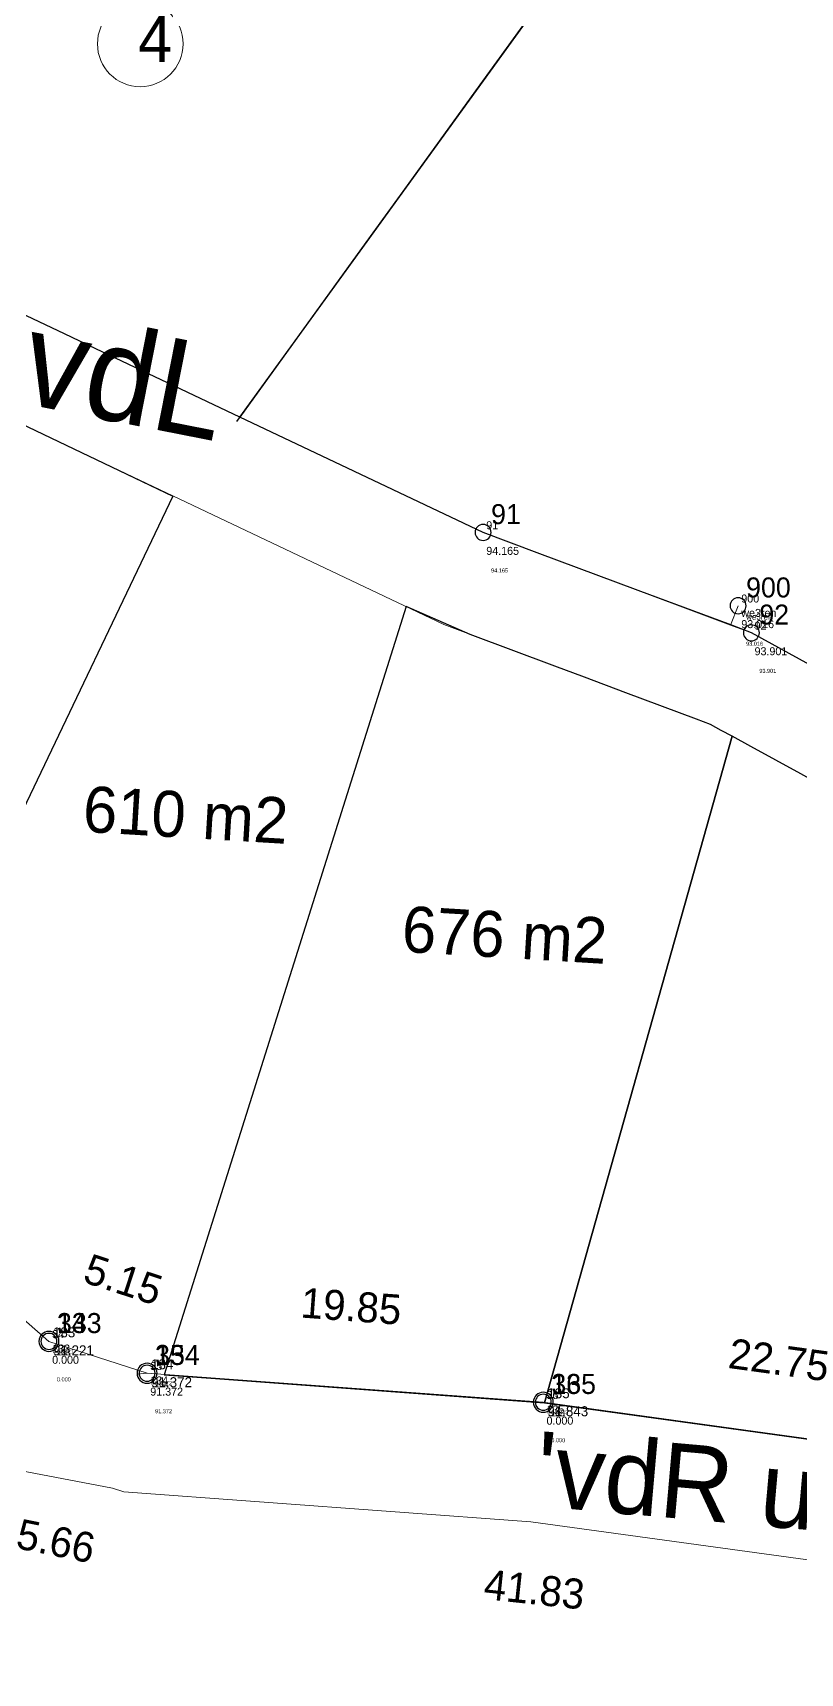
# Model space of a CAD drawing. Header units: millimetres. Extents: x 0 to 151572, y 0 to 180002.
# Drawn here: x 151361.2 to 151399.5, y 179687.8 to 179769.8 of the extents above; entities that cross this region are included whole.
import ezdxf

# ---------------------------------------------------------------- set-up
doc = ezdxf.new("R2010")
doc.units = ezdxf.units.MM
doc.layers.get('0').update_dxf_attribs({"linetype": 'CONTINUOUS'})
doc.layers.get('DEFPOINTS').update_dxf_attribs({"linetype": 'CONTINUOUS'})
for name, color, linetype in [('133', 7, 'CONTINUOUS'), ('134', 7, 'CONTINUOUS'), ('135', 7, 'CONTINUOUS'), ('DIM', 12, 'CONTINUOUS'), ('DIM6', 2, 'CONTINUOUS'), ('FRAME', 7, 'CONTINUOUS'), ('LINE', 3, 'CONTINUOUS'), ('Point_Codes', 7, 'CONTINUOUS'), ('Point_Elevations', 7, 'CONTINUOUS'), ('Point_Names', 7, 'CONTINUOUS'), ('TEXT', 6, 'CONTINUOUS'), ('we3reh', 7, 'CONTINUOUS')]:
    doc.layers.add(name, color=color, linetype=linetype)
doc.styles.add('F1', font='f1.shx', dxfattribs={"height": 0.5})
doc.styles.add('MONOTEXT', font='txt')
doc.dimstyles.new('250', dxfattribs={"dimtxt": 1.5, "dimasz": 0.18, "dimexe": 0.18, "dimexo": 0.0625, "dimgap": 0.09, "dimtad": 0, "dimzin": 0, "dimdsep": 46, "dimtxsty": 'Standard', "dimcen": 0.09, "dimse1": 1, "dimse2": 1, "dimsd1": 1, "dimsd2": 1, "dimclrt": 2, "dimazin": 0, "dimtfac": 1, "dimtofl": 0, "dimtmove": 0, "dimatfit": 3, "dimfxl": 1, "dimtolj": 1, "dimtzin": 0, "dimarcsym": 0})

# ---------------------------------------------------------------- blocks, each defined once
blk = doc.blocks.new('CIRCLE', base_point=(100, 100))
at = {"color": 0}
for start, end in [(90, 270), (270, 90)]:
    blk.add_arc((100, 100), 100, start, end, dxfattribs=at)
at = {"flags": 1}
for tag in ['FEATURE_CODE', 'NAME']:
    blk.add_attdef(tag, (0, 0), '', height=1, dxfattribs=at)
blk = doc.blocks.new('*D23')
at = {"layer": 'DEFPOINTS', "color": 0, "transparency": 16777216}
for p in [(151387.1957449191, 179705.0310208692), (151386.6911630007, 179701.368225), (151409.228313, 179698.263537)]:
    blk.add_point(p, dxfattribs=at)
at = {"layer": 'DIM6', "color": 2, "lineweight": 0, "transparency": 16777216, "insert": (151398.4643199188, 179703.4786768692), "char_height": 1.5, "attachment_point": 5, "rotation": 352.1563778280279}
blk.add_mtext('\\A1;22.75', dxfattribs=at)
blk = doc.blocks.new('*D22')
at = {"layer": 'DEFPOINTS', "color": 0, "transparency": 16777216}
for p in [(151367.191520793, 179706.8851372718), (151366.893638, 179702.818347), (151386.6911630007, 179701.368225)]:
    blk.add_point(p, dxfattribs=at)
at = {"layer": 'DIM6', "color": 2, "lineweight": 0, "transparency": 16777216, "insert": (151377.0902832934, 179706.1600762718), "char_height": 1.5, "attachment_point": 5, "rotation": 355.8107007997744}
blk.add_mtext('\\A1;19.85', dxfattribs=at)
blk = doc.blocks.new('*D21')
at = {"layer": 'DEFPOINTS', "color": 0, "transparency": 16777216}
for p in [(151363.2534560756, 179708.2936468853), (151361.9914430001, 179704.412278), (151366.893638, 179702.818347)]:
    blk.add_point(p, dxfattribs=at)
at = {"layer": 'DIM6', "color": 2, "lineweight": 0, "transparency": 16777216, "insert": (151365.7045535756, 179707.4966813854), "char_height": 1.5, "attachment_point": 5, "rotation": 341.9882525643281}
blk.add_mtext('\\A1;5.15', dxfattribs=at)
blk = doc.blocks.new('*D20')
at = {"layer": 'DEFPOINTS', "color": 0, "transparency": 16777216}
for p in [(151350.4955299842, 179720.6970725567), (151347.411237, 179717.173009), (151361.9914430001, 179704.412278)]:
    blk.add_point(p, dxfattribs=at)
at = {"layer": 'DIM6', "color": 2, "lineweight": 0, "transparency": 16777216, "insert": (151357.7856329842, 179714.3167070567), "char_height": 1.5, "attachment_point": 5, "rotation": 318.80728558000357}
blk.add_mtext('\\A1;19.38', dxfattribs=at)
blk = doc.blocks.new('*D15')
at = {"layer": 'DEFPOINTS', "color": 0, "transparency": 16777216}
for p in [(151360.1869782437, 179698.0181261013), (151365.7299971638, 179696.8875068268), (151365.1119626454, 179693.8575062725)]:
    blk.add_point(p, dxfattribs=at)
at = {"layer": 'DIM6', "color": 2, "lineweight": 0, "transparency": 16777216, "insert": (151362.3404531854, 179694.4228159098), "char_height": 1.5, "attachment_point": 5, "rotation": 348.4714235059251}
blk.add_mtext('\\A1;5.66', dxfattribs=at)
blk = doc.blocks.new('*D14')
at = {"layer": 'DEFPOINTS', "color": 0, "transparency": 16777216}
for p in [(151365.7299971637, 179696.8875068268), (151407.3235591487, 179692.4692685877), (151407.0395458805, 179689.795550504)]:
    blk.add_point(p, dxfattribs=at)
at = {"layer": 'DIM6', "color": 2, "lineweight": 0, "transparency": 16777216, "insert": (151386.242764888, 179692.0046696236), "char_height": 1.5, "attachment_point": 5, "rotation": 353.9365455647492}
blk.add_mtext('\\A1;41.83', dxfattribs=at)
blk = doc.blocks.new('A$C45845B06')
at = {"color": 30}
ref = blk.add_blockref('CIRCLE', (122.0928378298122, 67.54936282025301, 94.165102), dxfattribs=dict(at, xscale=0.003999999986262992, yscale=0.003999999986262992, zscale=0.003999999986262992))
ref.add_attrib('NAME', '91', (122.2528378298157, 67.7093628202565, 94.165102), dxfattribs={"height": 0.4000000000000002})
ref.add_attrib('ELEVATION', '94.165', (122.2528378298157, 66.42936282025767, 94.165102), dxfattribs={"height": 0.4000000000000002})
ref = blk.add_blockref('CIRCLE', (135.4969638297916, 62.53004782024072, 93.90066999999999), dxfattribs=dict(at, xscale=0.003999999986262992, yscale=0.003999999986262992, zscale=0.003999999986262992))
ref.add_attrib('NAME', '92', (135.6569638297951, 62.69004782024422, 93.90066999999999), dxfattribs={"height": 0.4000000000000002})
ref.add_attrib('ELEVATION', '93.901', (135.6569638297951, 61.41004782024538, 93.90066999999999), dxfattribs={"height": 0.4000000000000002})
at = {"layer": '133', "color": 30}
ref = blk.add_blockref('CIRCLE', (100.4030018298072, 27.11339782024152), dxfattribs=dict(at, xscale=0.003999999986262992, yscale=0.003999999986262992, zscale=0.003999999986262992))
ref.add_attrib('NAME', '34', (100.5630018298107, 27.27339782024501), dxfattribs={"layer": '0', "height": 0.4000000000000002})
ref.add_attrib('FEATURE_CODE', '133', (100.5630018298107, 26.55339782024384), dxfattribs={"layer": '0', "height": 0.4000000000000002})
ref.add_attrib('ELEVATION', '0.000', (100.5630018298107, 25.99339782024617), dxfattribs={"layer": '0', "height": 0.4000000000000002})
at = {"layer": '134', "color": 30}
ref = blk.add_blockref('CIRCLE', (105.3052018298185, 25.51939782025875, 91.372), dxfattribs=dict(at, xscale=0.003999999986262992, yscale=0.003999999986262992, zscale=0.003999999986262992))
ref.add_attrib('NAME', '35', (105.465201829822, 25.67939782026224, 91.372), dxfattribs={"layer": '0', "height": 0.4000000000000002})
ref.add_attrib('FEATURE_CODE', '134', (105.465201829822, 24.95939782026107, 91.372), dxfattribs={"layer": '0', "height": 0.4000000000000002})
ref.add_attrib('ELEVATION', '91.372', (105.465201829822, 24.3993978202634, 91.372), dxfattribs={"layer": '0', "height": 0.4000000000000002})
at = {"layer": '135', "color": 30}
ref = blk.add_blockref('CIRCLE', (125.1028018298093, 24.06929782024235), dxfattribs=dict(at, xscale=0.003999999986262992, yscale=0.003999999986262992, zscale=0.003999999986262992))
ref.add_attrib('NAME', '36', (125.2628018298128, 24.22929782024585), dxfattribs={"layer": '0', "height": 0.4000000000000002})
ref.add_attrib('FEATURE_CODE', '135', (125.2628018298128, 23.50929782024468), dxfattribs={"layer": '0', "height": 0.4000000000000002})
ref.add_attrib('ELEVATION', '0.000', (125.2628018298128, 22.94929782024701), dxfattribs={"layer": '0', "height": 0.4000000000000002})
at = {"layer": 'we3reh', "color": 30}
ref = blk.add_blockref('CIRCLE', (134.834807829815, 63.88584382025874, 93.016042), dxfattribs=dict(at, xscale=0.003999999986262992, yscale=0.003999999986262992, zscale=0.003999999986262992))
ref.add_attrib('NAME', '900', (134.9948078298185, 64.04584382026223, 93.016042), dxfattribs={"layer": '0', "height": 0.4000000000000002})
ref.add_attrib('FEATURE_CODE', 'we3reh', (134.9948078298185, 63.32584382026107, 93.016042), dxfattribs={"layer": '0', "height": 0.4000000000000002})
ref.add_attrib('ELEVATION', '93.016', (134.9948078298185, 62.7658438202634, 93.016042), dxfattribs={"layer": '0', "height": 0.4000000000000002})
at = {"layer": 'Point_Codes', "color": 6, "char_height": 0.3, "attachment_point": 1, "style": 'MONOTEXT'}
for s, insert in [('we3reh', (135.2348078298091, 63.48584382023546, 93.016042)), ('133', (100.8030018298014, 26.71339782024734)), ('134', (105.7052018298127, 25.11939782023546, 91.372)), ('135', (125.5028018298035, 23.66929782024818))]:
    blk.add_mtext(s, dxfattribs=dict(at, insert=insert))
at = {"layer": 'Point_Elevations', "color": 4, "char_height": 0.2, "attachment_point": 1, "style": 'MONOTEXT'}
for s, insert in [('94.165', (122.4928378298064, 65.74936282026465, 94.165102)), ('93.016', (135.2348078298091, 62.08584382024128, 93.016042)), ('93.901', (135.8969638297858, 60.73004782025237, 93.90066999999999)), ('0.000', (100.8030018298014, 25.31339782025316)), ('91.372', (105.7052018298127, 23.71939782024128, 91.372)), ('0.000', (125.5028018298035, 22.269297820254))]:
    blk.add_mtext(s, dxfattribs=dict(at, insert=insert))
at = {"layer": 'Point_Names', "color": 1, "char_height": 1, "width": 1, "attachment_point": 7, "style": 'MONOTEXT'}
for s, insert in [('91', (122.4928378298064, 67.94936282024719, 94.165102)), ('900', (135.2348078298091, 64.28584382025292, 93.016042)), ('92', (135.8969638297858, 62.9300478202349, 93.90066999999999)), ('34', (100.8030018298014, 27.5133978202357)), ('35', (105.7052018298127, 25.91939782025293, 91.372)), ('36', (125.5028018298035, 24.46929782023653))]:
    blk.add_mtext(s, dxfattribs=dict(at, insert=insert))

msp = doc.modelspace()

# ---------------------------------------------------------------- hatches: boundary and pattern name
at = {"layer": 'DIM6'}
h = msp.add_hatch(dxfattribs=at)
h.set_pattern_fill('JIS_RC_10', color=256, scale=20)
h.set_pattern_definition([(45, (0, 0), (-141.4213562373095, 141.4213562373095), []), (45, (14.5, 0), (-141.4213562373095, 141.4213562373095), []), (45, (29, 0), (-141.4213562373095, 141.4213562373095), [])])
h.paths.add_polyline_path([(151409.8163952731, 179769.3988305733, -0.2570822932544196), (151409.5837921621, 179769.8213218794, -0.5909298214089612), (151410.3511190098, 179770.2438575069), (151413.5989646138, 179775.3764462129), (151411.0638715731, 179776.9806017366), (151396.3967735844, 179785.0135014472), (151393.2746978709, 179780.694432788), (151388.4817057777, 179774.0638242336), (151383.3206260959, 179766.9240045922), (151379.6815908834, 179761.8897759642), (151378.0518941977, 179759.6352592499), (151374.4213994486, 179754.6128454691), (151371.5322410672, 179750.6159938354), (151376.2789603494, 179748.3624913993), (151383.3198899214, 179745.0198138572, -0.2895996676509223), (151383.681236, 179745.2482649986, -0.5235039346873355), (151384.0558340769, 179744.7079928371), (151386.384616212, 179743.8359560401), (151391.4278208211, 179741.947475393), (151396.0523074153, 179740.2304585272), (151396.2783004047, 179740.8119157875, -1), (151396.5681133996, 179741.5575755113), (151403.3794934479, 179759.0825721638, -0.8299456602142911), (151403.524382, 179759.8554089986, -0.1420028715105116), (151403.7382911963, 179759.7934073057), (151408.0316151737, 179766.57832308, -0.2571070772818564), (151407.7989727742, 179767.0008392494, -0.5909577793382046), (151408.5663346435, 179767.4233527177)])
h.paths.add_polyline_path([(151410.1737557098, 179766.2232057114), (151408.7608190289, 179766.8092719323, -0.4651962865652636), (151408.0316588207, 179766.5782954644), (151403.7382932675, 179759.7934059948, -0.9076017662547459), (151403.3794937957, 179759.0825720287), (151396.5681300946, 179741.557569022, -0.9999518688468937), (151396.2783177957, 179740.8119090288), (151396.0523254543, 179740.2304518295), (151396.7125307148, 179739.9738528352, -0.3093658342855695), (151397.085362, 179740.2289499986, -0.5702215061305455), (151397.4359825859, 179739.6364267452), (151416.5858014141, 179729.1213982548, -0.2737056473825429), (151416.936422, 179729.3288749986, -0.5002223841041659), (151417.3203422061, 179728.8166017875), (151447.7078617939, 179719.9301082125, -0.3331356878693267), (151448.091782, 179720.2178349986, -0.5002223841205174), (151448.4757022061, 179719.7055617875), (151448.8352514827, 179719.6004155834), (151469.8186608819, 179733.4873684833, -0.599970871320074), (151470.2387018838, 179734.2633044962), (151470.2791980631, 179740.7910384039, -0.412397725640603), (151469.7822998592, 179741.2910287827, -0.09846490607711095), (151469.8203400102, 179741.4823220075)])
h.paths.add_polyline_path([(151418.2732704661, 179754.1290439905, -1), (151413.9975503043, 179754.1290439905, -1)], flags=16)
h.paths.add_polyline_path([(151403.584382, 179759.515409), (151404.6510486667, 179759.515409), (151404.6510486667, 179760.115409), (151403.584382, 179760.115409)], flags=25)
h.paths.add_polyline_path([(151396.483206, 179741.244746), (151397.6165393333, 179741.244746), (151397.6165393333, 179741.844746), (151396.483206, 179741.844746)], flags=25)
h.paths.add_polyline_path([(151383.741236, 179743.628265), (151385.8079026667, 179743.628265), (151385.8079026667, 179744.228265), (151383.741236, 179744.228265)], flags=25)
h.paths.add_polyline_path([(151383.741236, 179744.908265), (151384.4745693333, 179744.908265), (151384.4745693333, 179745.508265), (151383.741236, 179745.508265)], flags=25)
h.paths.add_polyline_path([(151403.674382, 179759.605409), (151406.3410486667, 179759.605409), (151406.3410486667, 179761.105409), (151403.674382, 179761.105409)], flags=25)
h.paths.add_polyline_path([(151396.573206, 179741.334746), (151399.4065393333, 179741.334746), (151399.4065393333, 179742.834746), (151396.573206, 179742.834746)], flags=25)
h.paths.add_polyline_path([(151383.831236, 179744.998265), (151385.6645693333, 179744.998265), (151385.6645693333, 179746.498265), (151383.831236, 179746.498265)], flags=25)
h.paths.add_polyline_path([(151403.584382, 179758.235409), (151405.784382, 179758.235409), (151405.784382, 179758.835409), (151403.584382, 179758.835409)], flags=24)
h.paths.add_polyline_path([(151403.584382, 179758.795409), (151406.0510486667, 179758.795409), (151406.0510486667, 179759.395409), (151403.584382, 179759.395409)], flags=24)
h.paths.add_polyline_path([(151396.483206, 179739.964746), (151398.483206, 179739.964746), (151398.483206, 179740.564746), (151396.483206, 179740.564746)], flags=25)
h.paths.add_polyline_path([(151396.483206, 179740.524746), (151398.9498726667, 179740.524746), (151398.9498726667, 179741.124746), (151396.483206, 179741.124746)], flags=24)
h.paths.add_polyline_path([(151448.151782, 179719.877835), (151449.0184486667, 179719.877835), (151449.0184486667, 179720.477835), (151448.151782, 179720.477835)], flags=25)
h.paths.add_polyline_path([(151416.996422, 179728.988875), (151417.8630886667, 179728.988875), (151417.8630886667, 179729.588875), (151416.996422, 179729.588875)], flags=25)
h.paths.add_polyline_path([(151397.145362, 179738.60895), (151399.145362, 179738.60895), (151399.145362, 179739.20895), (151397.145362, 179739.20895)], flags=25)
h.paths.add_polyline_path([(151397.145362, 179739.88895), (151398.0120286666, 179739.88895), (151398.0120286666, 179740.48895), (151397.145362, 179740.48895)], flags=25)
h.paths.add_polyline_path([(151403.874382, 179757.405409), (151404.974382, 179757.405409), (151404.974382, 179757.705409), (151403.874382, 179757.705409)], flags=24)
h.paths.add_polyline_path([(151403.849382, 179758.680409), (151405.699382, 179758.680409), (151405.699382, 179759.130409), (151403.849382, 179759.130409)], flags=24)
h.paths.add_polyline_path([(151396.748206, 179740.409746), (151398.598206, 179740.409746), (151398.598206, 179740.859746), (151396.748206, 179740.859746)], flags=24)
h.paths.add_polyline_path([(151448.241782, 179719.967835), (151450.4084486667, 179719.967835), (151450.4084486667, 179721.467835), (151448.241782, 179721.467835)], flags=25)
h.paths.add_polyline_path([(151417.086422, 179729.078875), (151419.2530886667, 179729.078875), (151419.2530886667, 179730.578875), (151417.086422, 179730.578875)], flags=25)
h.paths.add_polyline_path([(151397.235362, 179739.97895), (151399.4020286666, 179739.97895), (151399.4020286666, 179741.47895), (151397.235362, 179741.47895)], flags=25)
h.paths.add_polyline_path([(151417.3546601601, 179746.4298906852), (151433.7970794211, 179745.4469390444), (151434.0028134855, 179748.888375634), (151417.5603942244, 179749.8713272747)], flags=24)
h.paths.add_polyline_path([(151435.9181498919, 179738.9942034949), (151445.6345232253, 179738.9942034949), (151445.6345232253, 179743.753243495), (151435.9181498919, 179743.753243495)], flags=24)
h.paths.add_polyline_path([(151415.4528875576, 179752.6515495375), (151418.1343391705, 179752.6515495375), (151418.1343391705, 179756.0991301826), (151415.4528875576, 179756.0991301826)], flags=8)

# ---------------------------------------------------------------- linework, layer by layer
at = {"layer": 'DIM', "color": 7, "lineweight": 0}
msp.add_line((151347.411237, 179717.173009, 91.23157900000001), (151361.9914430001, 179704.412278), dxfattribs=at)
at = {"layer": 'DIM', "color": 7, "lineweight": 0, "flags": 128}
for points in [[(151414.8560950001, 179833.3030140001), (151437.644572, 179788.493943), (151470.563198, 179786.587748), (151470.235619, 179733.763314), (151436.207955, 179711.243591), (151444.0828950001, 179679.2989), (151409.228313, 179698.263537), (151386.6911630007, 179701.368225), (151366.893638, 179702.818347), (151361.9914430001, 179704.412278), (151361.9914430001, 179704.412278), (151361.9914430001, 179704.412278)], [(151366.893638, 179702.818347), (151366.396082637, 179702.7689642014)]]:
    msp.add_lwpolyline(points, dxfattribs=at)
at = {"layer": 'DIM6'}
msp.add_line((151396.6919858137, 179785.4218970162, 28.52077384709015), (151371.369921096, 179750.391440953, 93.91880428717914), dxfattribs=at)
at = {"layer": 'DIM6', "color": 7, "lineweight": 0}
for p, q in [((151356.355796, 179757.821003, 93.667563), (151383.681236, 179744.848265, 94.165102)), ((151356.3557959998, 179757.8210030001, 94.93503221542571), (151383.681236, 179744.848265, 94.93503221542571)), ((151366.1787571656, 179747.6226973477, 97.687), (151359.6397325665, 179750.7514595523, 97.687)), ((151383.681236, 179744.848265, 94.165102), (151396.0473299281, 179740.2176519526, 97.687)), ((151383.681236, 179744.848265, 94.93503221542571), (151396.0473299281, 179740.2176519526, 94.93503221542571)), ((151396.0473299281, 179740.2176519526, 97.687), (151396.423206, 179741.184746, 93.016042)), ((151397.085362, 179739.82895, 93.90066999999999), (151396.0473299281, 179740.2176519526, 97.687)), ((151396.0473299281, 179740.2176519526), (151397.085362, 179739.82895)), ((151416.936422, 179728.928875, 94.059788), (151397.085362, 179739.82895, 93.90066999999999)), ((151397.085362, 179739.82895), (151416.9364240001, 179728.928827))]:
    msp.add_line(p, q, dxfattribs=at)
at = {"layer": 'DIM6', "color": 7, "lineweight": 0, "elevation": 94.25299100000001, "flags": 128}
msp.add_lwpolyline([(151371.2092697809, 179818.256454138), (151361.68658, 179806.423474), (151349.214305, 179796.578179), (151341.348403, 179790.174969), (151329.969031, 179779.288989), (151324.338964, 179775.387893), (151331.267882, 179771.461975), (151356.355796, 179757.821003), (151383.681236, 179744.848265), (151397.085362, 179739.82895), (151416.936422, 179728.928875), (151448.8352514828, 179719.6004155834)], dxfattribs=at)
at = {"layer": 'DIM6', "color": 0, "flags": 128}
msp.add_lwpolyline([(151448.8352017941, 179719.6003826991), (151448.091782, 179719.817835), (151416.9362392568, 179728.9289284413), (151397.085093425, 179739.8290505707), (151396.0523254543, 179740.2304518295), (151391.4278208211, 179741.947475393), (151386.384616212, 179743.8359560401), (151383.681236, 179744.848265), (151376.2789603494, 179748.3624913993), (151371.5322410672, 179750.6159938354), (151374.4213994486, 179754.6128454691), (151378.0518941977, 179759.6352592499), (151379.6815908834, 179761.8897759642), (151383.3206260959, 179766.9240045922), (151388.4817057777, 179774.0638242336), (151393.2746978709, 179780.694432788), (151396.3967735844, 179785.0135014472), (151411.0638715731, 179776.9806017366), (151415.2890239018, 179774.3070109304), (151410.1737557098, 179766.2232057114), (151470.2822984483, 179741.2907056705), (151470.2355996928, 179733.763250473)], close=True, dxfattribs=at)
at = {"layer": 'DIM6', "color": 0, "elevation": 93.49958861353272, "flags": 128}
msp.add_lwpolyline([(151391.6696950633, 179778.4740774986), (151384.0309534548, 179767.9066689846), (151375.332228312, 179755.8728829438), (151371.5322410672, 179750.6159938354), (151364.3381355876, 179754.0313915575), (151362.7622971739, 179754.7795200001), (151361.4946694137, 179755.3813256001), (151359.8877549646, 179756.1442073739), (151358.3598094724, 179756.8695986777), (151357.4608141611, 179757.2963962201), (151356.3557960003, 179757.8210029999), (151355.3709154869, 179758.3565089613), (151353.553440359, 179759.3447189548), (151351.7711813069, 179760.3137810229), (151349.801132197, 179761.3849495844), (151348.2086881576, 179762.2508041371), (151343.0222031835, 179765.0708351809), (151335.7807688988, 179769.0081973035), (151331.2678819499, 179771.4619750284)], dxfattribs=at)
at = {"layer": 'DIM6', "color": 1, "elevation": 92.57090487721783, "flags": 128}
msp.add_lwpolyline([(151352.7309496852, 179712.5171153202), (151350.4935863344, 179714.4753083842), (151349.6473318288, 179715.2159581462), (151347.411237, 179717.173009), (151344.9317009706, 179718.7016233714), (151341.5428051809, 179720.7908943273), (151336.9207227996, 179723.6404308944), (151340.504726436, 179729.7025703568), (151346.2973471369, 179739.5004039793), (151349.8994406413, 179745.5931061723), (151352.4872230174, 179749.9701683834), (151359.7855074035, 179750.6817098834), (151368.188759125, 179746.6684499945), (151360.33, 179730.23), (151354.8841711145, 179717.8056135065), (151352.7309592875, 179712.5171389043)], close=True, dxfattribs=at)
at = {"layer": 'DIM6', "color": 7, "lineweight": 0, "flags": 128}
msp.add_lwpolyline([(151415.0087062617, 179724.2831983046), (151394.9946813965, 179735.272756146), (151394.2941168237, 179735.5350579787), (151381.7288270784, 179740.2403099879), (151365.5475320675, 179747.9223711249)], dxfattribs=at)
at = {"layer": 'DIM6', "color": 6, "elevation": 92.57090487721783, "flags": 128}
msp.add_lwpolyline([(151396.1249196445, 179734.6581956387), (151395.5843554293, 179734.9550155812), (151395.04803313, 179735.249506318), (151394.3472706157, 179735.511916839), (151390.8094062385, 179736.8367206283), (151388.7526454224, 179737.606904059), (151387.2734668034, 179738.1608035957), (151383.0440342674, 179739.7445749484), (151379.8306975819, 179741.1435395439), (151379.8306975819, 179741.1435395439), (151379.8306975819, 179741.1435395439), (151367.7433524165, 179702.7368109967), (151367.7433524165, 179702.7368109967), (151367.7433524165, 179702.7368109967), (151370.3166268298, 179702.5483733939), (151377.2718474747, 179702.0388844458), (151386.7440082765, 179701.3451064583)], close=True, dxfattribs=at)
at = {"layer": 'DIM6', "color": 5, "elevation": 92.57090487721783, "flags": 128}
msp.add_lwpolyline([(151386.744662306, 179701.3450362628), (151393.1586028705, 179700.4614350084), (151396.9056428028, 179699.9452730178), (151406.2230346439, 179698.6616852035), (151409.2814683467, 179698.2404034403), (151409.9254554422, 179700.2128755926), (151410.8002692186, 179702.8947624942), (151415.2028521145, 179716.3864679161), (151417.363869262, 179722.9960403809), (151416.7693684751, 179723.3224765089), (151416.0037488333, 179723.7428727757), (151414.8159977563, 179724.3950583931), (151413.6849895302, 179725.016086917), (151412.2900223463, 179725.7820534159), (151410.8417462159, 179726.5772914758), (151409.6715790959, 179727.2198218682), (151407.8104010044, 179728.2417814404), (151405.8259283034, 179729.3314412005), (151403.8799122115, 179730.3999847116), (151401.7759525864, 179731.5552538867), (151399.5502265075, 179732.7773841502), (151397.0628788522, 179734.1431689493), (151396.1249196445, 179734.6581956387)], close=True, dxfattribs=at)
at = {"layer": 'DIM6', "color": 7, "lineweight": 0}
msp.add_circle((151366.5528108464, 179769.2679613553), 2.13786008085547, dxfattribs=at)
at = {"layer": 'LINE', "color": 7, "lineweight": 0, "flags": 128}
msp.add_lwpolyline([(151407.9679188745, 179692.118667674), (151407.3235591487, 179692.4692685877), (151386.0619580164, 179695.3982386614), (151365.7299971637, 179696.8875068268), (151365.1668810558, 179697.0706019956), (151360.1869782437, 179698.0181261013)], dxfattribs=at)

# ---------------------------------------------------------------- block references
at = {"color": 7, "lineweight": 0}
msp.add_blockref('A$C45845B06', (151261.5883981702, 179677.2989021798), dxfattribs=at)
at = {"color": 7}
ref = msp.add_blockref('CIRCLE', (151361.991443, 179704.412278, 91.221017), dxfattribs=dict(at, xscale=0.005, yscale=0.005, zscale=0.005))
ref.add_attrib('NAME', '133', (151362.191443, 179704.612278, 91.221017), dxfattribs={"height": 0.5})
ref.add_attrib('ELEVATION', '91.221', (151362.191443, 179703.712278, 91.221017), dxfattribs={"height": 0.5})
ref = msp.add_blockref('CIRCLE', (151366.893638, 179702.818347, 91.372169), dxfattribs=dict(at, xscale=0.005, yscale=0.005, zscale=0.005))
ref.add_attrib('NAME', '134', (151367.093638, 179703.018347, 91.372169), dxfattribs={"height": 0.5})
ref.add_attrib('ELEVATION', '91.372', (151367.093638, 179702.118347, 91.372169), dxfattribs={"height": 0.5})
ref = msp.add_blockref('CIRCLE', (151386.691163, 179701.368225, 91.842899), dxfattribs=dict(at, xscale=0.005, yscale=0.005, zscale=0.005))
ref.add_attrib('NAME', '135', (151386.891163, 179701.568225, 91.842899), dxfattribs={"height": 0.5})
ref.add_attrib('ELEVATION', '91.843', (151386.891163, 179700.668225, 91.842899), dxfattribs={"height": 0.5})

# ---------------------------------------------------------------- texts
at = {"layer": 'FRAME', "color": 7, "style": 'F1'}
for s, height, rotation, p in [('uf] hg;vdL', 4.687499999999999, 348.8500073865336, (151343.3190028378, 179754.7212648259)), ("'vdR uvQ 6 ljv", 3.749999999999999, 354.9673258211244, (151386.1684160388, 179696.1951543024, 100.921135))]:
    msp.add_text(s, height=height, rotation=rotation, dxfattribs=at).set_placement(p)
at = {"layer": 'Point_Elevations', "color": 7, "char_height": 0.2, "width": 1.4, "attachment_point": 1, "style": 'MONOTEXT'}
for s, insert in [('91.221', (151362.391443, 179704.012278, 91.221017)), ('91.372', (151367.293638, 179702.418347, 91.372169)), ('91.843', (151387.091163, 179700.968225, 91.842899))]:
    msp.add_mtext(s, dxfattribs=dict(at, insert=insert))
at = {"layer": 'Point_Names', "color": 7, "char_height": 1, "width": 3, "attachment_point": 7, "style": 'MONOTEXT'}
for s, insert in [('133', (151362.391443, 179704.812278, 91.221017)), ('134', (151367.293638, 179703.218347, 91.372169)), ('135', (151387.091163, 179701.768225, 91.842899))]:
    msp.add_mtext(s, dxfattribs=dict(at, insert=insert))
at = {"layer": 'TEXT', "color": 7}
msp.add_text('4', height=2.298387096774194, dxfattribs=at).set_placement((151366.4448847929, 179768.3650636764))
for s, p in [('610 m2', (151363.64, 179729.89, -35.30270883886786)), ('676 m2', (151379.5766877855, 179723.8909300953, -35.30270883886786))]:
    msp.add_text(s, height=2.298387096774193, rotation=356.5788469594756, dxfattribs=at).set_placement(p)

# ---------------------------------------------------------------- dimensions: what is measured, and where the dimension line sits
at = {"layer": 'DIM6', "color": 7, "lineweight": 0}
for p1, p2, distance, picture, middle in [((151361.9914430001, 179704.412278), (151347.411237, 179717.173009), -4.683149278453485, '*D20', (151357.7856329842, 179714.3167070567)), ((151366.893638, 179702.818347), (151361.9914430001, 179704.412278), -4.081384743730816, '*D21', (151365.7045535756, 179707.4966813854)), ((151386.6911630007, 179701.368225), (151366.893638, 179702.818347), -4.077685283745716, '*D22', (151377.0902832934, 179706.1600762718)), ((151409.228313, 179698.263537), (151386.6911630007, 179701.368225), -3.697387792992462, '*D23', (151398.4643199188, 179703.4786768692)), ((151360.1869782437, 179698.0181261013), (151365.7299971637, 179696.8875068268), -3.0923890481187972, '*D15', (151362.3404531854, 179694.4228159098)), ((151365.7299971637, 179696.8875068268), (151407.3235591487, 179692.4692685877), -2.6887602956854977, '*D14', (151386.242764888, 179692.0046696236))]:
    dim = msp.add_aligned_dim(p1=p1, p2=p2, distance=distance, dimstyle='250', dxfattribs=at)
    dim.commit()
    dim.dimension.update_dxf_attribs({"geometry": picture, "text_midpoint": middle})

doc.saveas('drawing.dxf')
